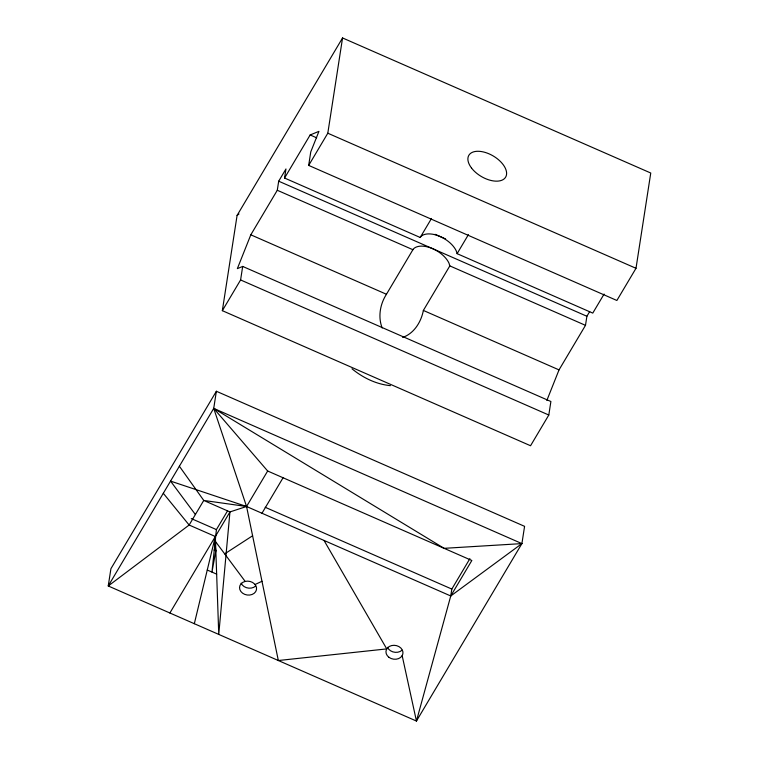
<?xml version="1.0" encoding="UTF-8"?>
<svg xmlns="http://www.w3.org/2000/svg" width="759" height="759" viewBox="0 0 759 759"><rect width="100%" height="100%" fill="white"/><g stroke="black" fill="none" stroke-linecap="round" stroke-linejoin="round"><path stroke-width="1.14" d="M227.51 510.921L216.41 529.602L211.96 572.087L215.841 550.816L214.75 542.761L215.471 540.304L214.892 541.195M382.185 327.992C377.821 316.93 380.098 304.084 386.454 294.264L413.238 249.132A21.385 11.859 30.7 0 1 431.482 248.184A21.385 11.859 30.7 0 1 448.986 263.145L449.831 265.897L423.361 310.44C421.226 321.816 414.072 333.571 402.649 337.423M284.559 178.033L285.963 168.963L278.695 181.192L277.282 190.272L250.812 234.816L237.349 268.639L242.69 266.428L550.892 401.502L548.804 415.021L530.55 445.742L222.34 310.668L237.093 215.395L342.556 37.95L650.757 173.024L636.004 268.297L616.877 300.479L308.676 165.405L310.763 151.885L318.951 131.335L310.156 134.96L284.559 178.033L420.201 237.482L431.51 218.45M216.372 391.264L213.725 408.399L108.243 585.976L416.444 721.05L521.907 543.605L524.583 526.338L216.372 391.264L110.918 568.709L108.243 585.976L189.143 525.029L203.754 500.447L179.371 466.225M222.34 310.668L240.594 279.948L242.69 266.428M308.676 165.405L327.803 133.214L342.556 37.95M402.166 655.662L416.444 721.05L450.751 595.976L451.823 589.069L469.897 558.652M546.859 400.439L559.022 369.889L585.493 325.345L586.897 316.266L589.696 311.56M194.323 623.699L215.338 536.509L189.143 525.029L163.299 493.284M420.201 237.482L420.514 236.893A21.385 11.859 30.7 0 1 438.749 235.954A21.385 11.859 30.7 0 1 456.263 250.906L457.108 253.658L592.77 313.106L604.079 294.075M169.883 612.997L229.949 511.927L246.561 506.49L267.661 471.007L213.725 408.399L521.907 543.605L450.751 595.976L246.561 506.49L170.538 481.102L195.376 514.517M261.978 513.245L283.069 477.753M457.108 253.658L468.417 234.626M450.751 595.976L471.842 560.484L267.661 471.007M215.044 539.63L215.433 539.042M237.093 215.395L238.99 213.972M252.605 535.769L224.692 553.88L215.518 541.575L215.338 536.509M255.062 584.515L261.988 581.28M521.907 543.605L444.11 548.33L213.725 408.399L246.561 506.49L278.335 660.52L386.758 648.907L324.017 540.436M246.561 506.49L203.754 500.447L229.949 511.927L218.753 634.41L215.518 541.575L214.75 542.761L215.613 544.307M390.449 385.657C376.208 384.291 362.954 377.792 351.986 368.808M214.057 550.028L215.841 550.816M327.803 133.214L636.004 268.297M310.156 134.96L316.674 137.815M445.609 238.952L435.059 234.322M278.695 181.192L586.897 316.266M277.282 190.272L412.924 249.72M449.831 265.897L585.493 325.345M250.812 234.816L386.454 294.264M423.361 310.44L559.022 369.889M240.594 279.948L548.804 415.021M265.214 507.287L451.823 589.069M191.259 518.577L216.41 529.602M207.254 570.028L216.657 574.136M245.185 581.413A8.558 6.945 8.8 0 0 242.557 593.159A8.558 6.945 8.8 0 0 256.447 589.8A8.558 6.945 8.8 0 0 245.185 581.413L224.692 553.88M255.631 586.062A8.558 6.945 8.8 0 1 241.115 583.159M402.033 650.226A8.558 6.945 8.8 0 1 387.507 647.323M471.538 168.052A21.385 11.859 30.7 0 0 504.896 178.156A21.385 11.859 30.7 0 0 485.314 152.464A21.385 11.859 30.7 0 0 471.538 168.052M388.959 657.322A8.558 6.945 8.8 0 0 402.849 653.964A8.558 6.945 8.8 0 0 391.587 645.577A8.558 6.945 8.8 0 0 388.959 657.322"/></g></svg>
